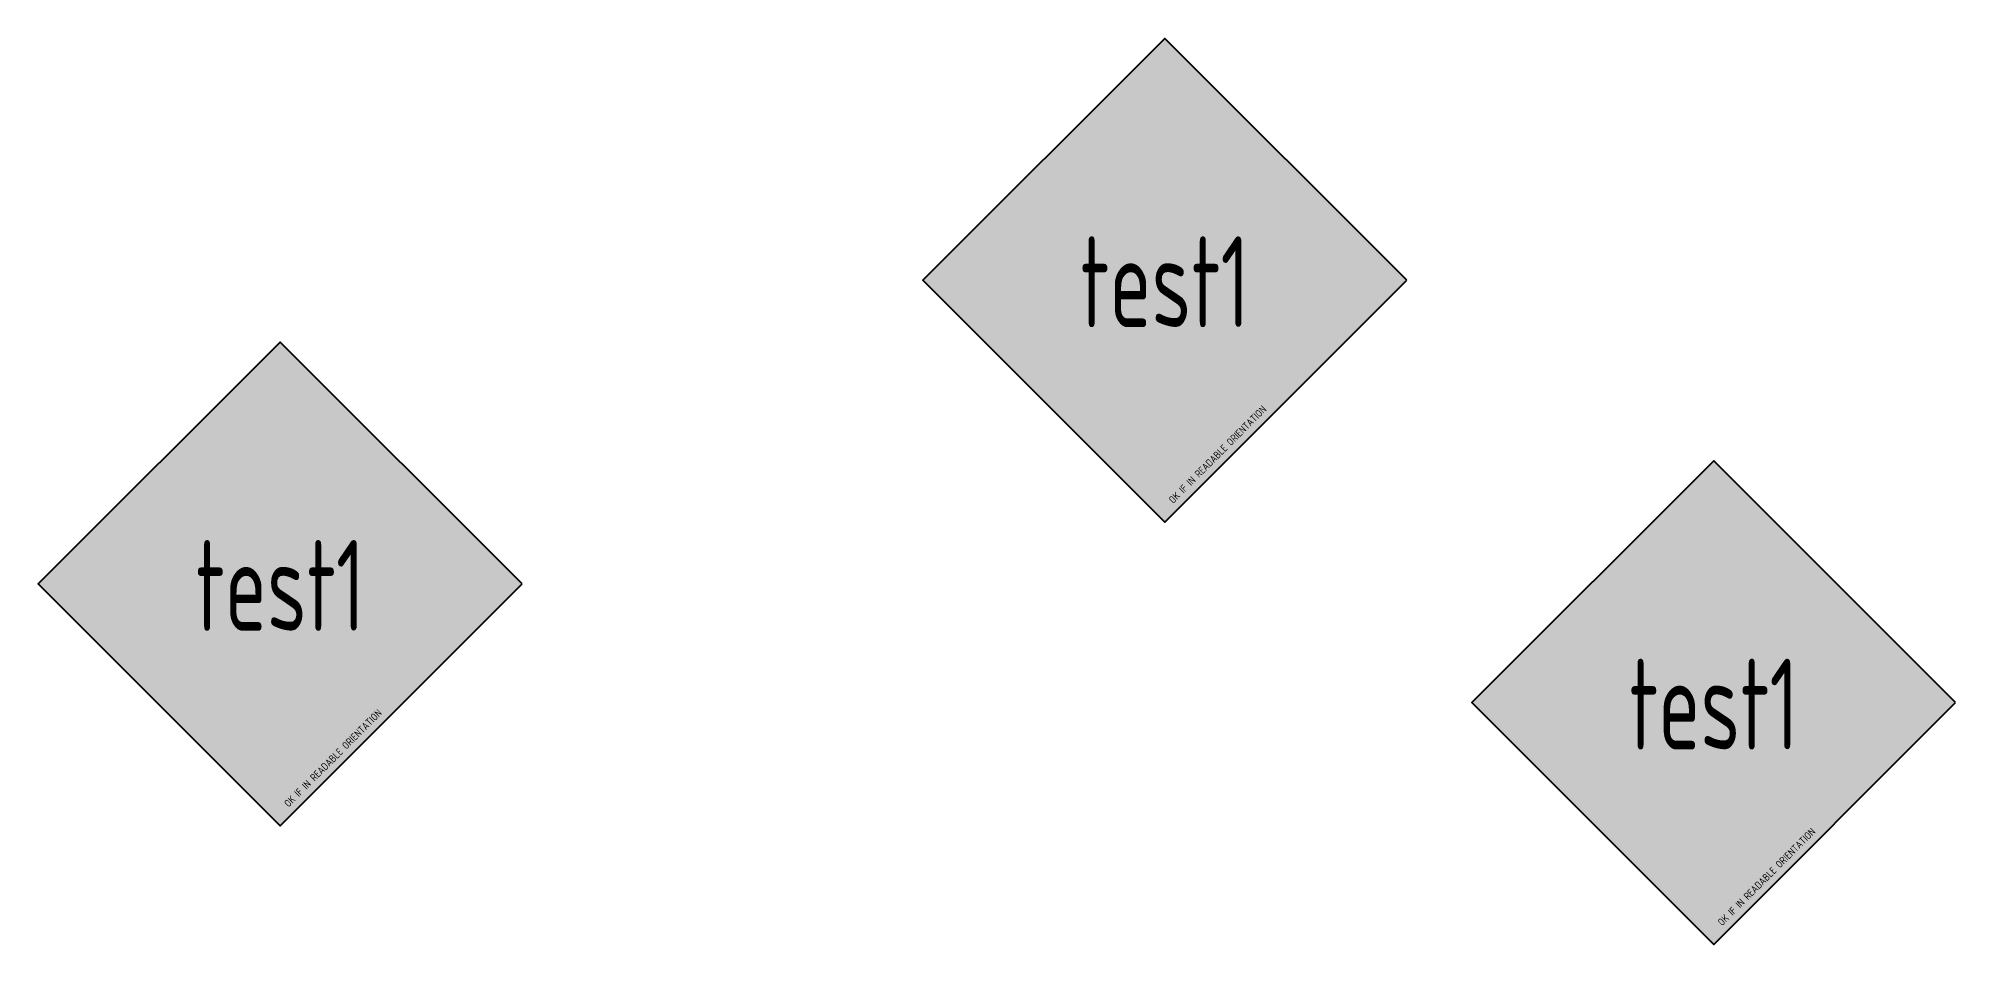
# Model space of a CAD drawing. Header units: inches. Extents: x 9.5 to 25.3, y 1.8 to 9.3.
import ezdxf
from ezdxf.enums import TextEntityAlignment as Align

# ---------------------------------------------------------------- set-up
doc = ezdxf.new("R2010")
doc.units = ezdxf.units.IN
doc.header["$MEASUREMENT"] = 0
doc.layers.add('0_NOTES', color=6, linetype='Continuous', plot=False)
doc.layers.add('MASK', color=250, linetype='Continuous')
doc.layers.add('NOTES', color=1, linetype='Continuous')
doc.styles.add('ARCHQUIK', font='archquik.shx')

# ---------------------------------------------------------------- blocks, each defined once
blk = doc.blocks.new('SCANGA FINISH TAG v1.0')
at = {"layer": 'MASK', "transparency": 16777216}
h = blk.add_hatch(color=256, dxfattribs=at)
h.dxf.hatch_style = 1
h.paths.add_polyline_path([(0.25, 0.25), (0, 0.5), (-0.25, 0.25), (0, 0)])
at = {"transparency": 16777216}
blk.add_lwpolyline([(0.25, 0.25), (0, 0.5), (-0.25, 0.25), (0, 0)], close=True, dxfattribs=at)
at = {"color": 4, "transparency": 16777216, "style": 'ARCHQUIK', "width": 0.75, "flags": 8}
blk.add_attdef('MAT-FIN', text='', height=0.0938, dxfattribs=at).set_placement((0, 0.2016), align=Align.CENTER)
at = {"color": 1, "transparency": 16777216, "style": 'ARCHQUIK', "width": 0.75, "flags": 8}
blk.add_attdef('INTERIOR', text='', height=0.0938, dxfattribs=at).set_placement((0, -0.1268), align=Align.CENTER)
at = {"layer": '0_NOTES', "transparency": 16777216, "style": 'ARCHQUIK'}
blk.add_text('OK IF IN READABLE ORIENTATION', height=0.007656, rotation=45, dxfattribs=at).set_placement((0.0087, 0.0188))

msp = doc.modelspace()

# ---------------------------------------------------------------- block references
at = {"layer": 'NOTES', "xscale": 8, "yscale": 8, "zscale": 8}
for p in [(18.793, 5.315), (11.48, 2.805), (23.331, 1.824)]:
    msp.add_blockref('SCANGA FINISH TAG v1.0', p, dxfattribs=at).add_auto_attribs({'MAT-FIN': 'test1'})

doc.saveas('drawing.dxf')
